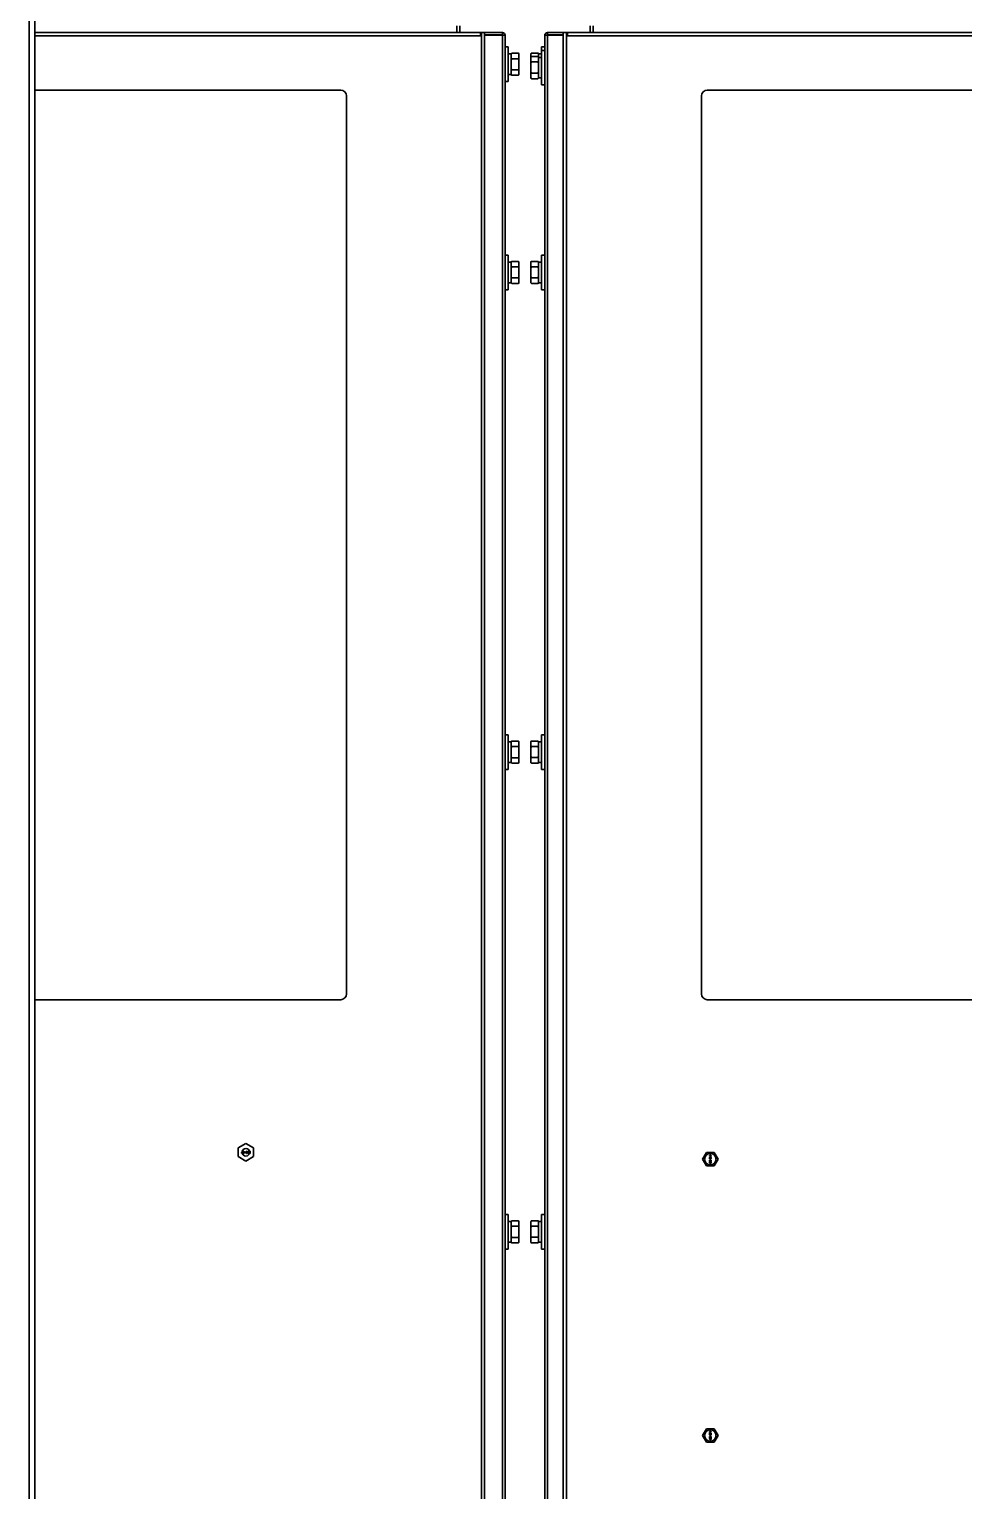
# Model space of a CAD drawing. Header units: millimetres. Extents: x 32496 to 166256, y 3504 to 23939.
# Drawn here: x 42099 to 42586, y 16561 to 17323 of the extents above; entities that cross this region are included whole.
import ezdxf

# ---------------------------------------------------------------- set-up
doc = ezdxf.new("R2010")
doc.units = ezdxf.units.MM
doc.layers.get('0').update_dxf_attribs({"lineweight": 35})

msp = doc.modelspace()

# ---------------------------------------------------------------- linework, layer by layer
at = {"linetype": 'Continuous'}
for p, q in [((42098.64, 17717.349), (42098.64, 15208.349)), ((42101.64, 17717.349), (42101.64, 15208.349)), ((42101.64, 17321.349), (42335.94, 17321.349)), ((42321.44, 17321.349), (42321.44, 17324.849)), ((42322.94, 17324.849), (42322.94, 17321.349)), ((42333.74, 17321.349), (42333.74, 17319.649)), ((42334.24, 15308.349), (42334.24, 17321.349)), ((42335.94, 17321.349), (42335.94, 15308.349)), ((42345.24, 17321.349), (42335.94, 17321.349)), ((42345.24, 17320.149), (42345.24, 17321.349)), ((42368.64, 17320.149), (42368.64, 17321.349)), ((42376.94, 17321.349), (42368.64, 17321.349)), ((42376.94, 15308.349), (42376.94, 17321.349)), ((42376.94, 17321.349), (42825.27, 17321.349)), ((42378.64, 17321.349), (42378.64, 15308.349)), ((42379.14, 17321.349), (42379.14, 17319.649)), ((42390.94, 17321.349), (42390.94, 17324.849)), ((42392.44, 17324.849), (42392.44, 17321.349)), ((42333.74, 17319.649), (42101.64, 17319.649)), ((42345.24, 17320.149), (42335.94, 17320.149)), ((42335.94, 17319.949), (42346.64, 17319.949)), ((42345.24, 16307.849), (42345.24, 17319.949)), ((42346.64, 17319.949), (42346.64, 17198.981)), ((42346.64, 17313.849), (42348.24, 17313.849)), ((42348.24, 17295.849), (42348.24, 17313.849)), ((42365.64, 17313.849), (42365.64, 17312.099)), ((42367.24, 17313.849), (42365.64, 17313.849)), ((42367.24, 17198.994), (42367.24, 17319.949)), ((42367.24, 17319.949), (42376.94, 17319.949)), ((42376.94, 17320.149), (42368.64, 17320.149)), ((42368.64, 17319.949), (42368.64, 16307.849)), ((42826.252, 17319.649), (42379.14, 17319.649)), ((42348.24, 17310.199), (42349.84, 17310.199)), ((42349.84, 17310.322), (42350.14, 17310.622)), ((42349.84, 17299.375), (42349.84, 17310.322)), ((42350.14, 17310.622), (42353.54, 17310.622)), ((42350.14, 17307.735), (42353.54, 17307.735)), ((42353.84, 17310.322), (42353.54, 17310.622)), ((42353.84, 17299.375), (42353.84, 17310.322)), ((42360.04, 17310.322), (42360.311, 17310.593)), ((42360.04, 17310.322), (42360.04, 17308.572)), ((42360.04, 17308.572), (42360.311, 17308.843)), ((42360.04, 17297.625), (42360.04, 17308.572)), ((42360.34, 17310.622), (42360.311, 17310.593)), ((42360.34, 17308.872), (42360.311, 17308.843)), ((42363.74, 17310.622), (42360.34, 17310.622)), ((42363.74, 17308.872), (42360.34, 17308.872)), ((42363.74, 17306.03), (42360.34, 17306.03)), ((42363.74, 17310.622), (42363.769, 17310.593)), ((42363.74, 17308.872), (42363.769, 17308.843)), ((42364.04, 17310.322), (42363.769, 17310.593)), ((42364.04, 17308.572), (42363.769, 17308.843)), ((42364.04, 17308.547), (42364.04, 17310.322)), ((42365.64, 17310.199), (42364.04, 17310.199)), ((42364.04, 17297.625), (42364.04, 17308.572)), ((42365.64, 17308.449), (42364.04, 17308.449)), ((42365.64, 17312.099), (42365.64, 17294.099)), ((42367.24, 17312.099), (42365.64, 17312.099)), ((42348.24, 17299.499), (42349.84, 17299.499)), ((42349.84, 17299.375), (42350.14, 17299.075)), ((42350.14, 17301.962), (42353.54, 17301.962)), ((42350.14, 17299.075), (42353.54, 17299.075)), ((42353.84, 17299.375), (42353.54, 17299.075)), ((42363.74, 17300.256), (42360.34, 17300.256)), ((42101.64, 17291.349), (42260.94, 17291.349)), ((42346.64, 17295.849), (42348.24, 17295.849)), ((42360.04, 17297.625), (42360.311, 17297.354)), ((42363.74, 17297.325), (42360.34, 17297.325)), ((42364.04, 17297.625), (42363.769, 17297.354)), ((42365.64, 17297.749), (42364.04, 17297.749)), ((42367.24, 17294.099), (42365.64, 17294.099)), ((42451.94, 17291.349), (42842.591, 17291.349)), ((42263.94, 17288.349), (42263.94, 16820.349)), ((42448.94, 16820.349), (42448.94, 17288.349)), ((42346.64, 17205.349), (42348.24, 17205.349)), ((42346.64, 17198.981), (42346.64, 17193.718)), ((42348.24, 17187.349), (42348.24, 17205.349)), ((42348.24, 17201.699), (42349.84, 17201.699)), ((42349.84, 17201.822), (42350.14, 17202.122)), ((42349.84, 17190.875), (42349.84, 17201.822)), ((42350.14, 17202.122), (42353.54, 17202.122)), ((42350.14, 17199.235), (42353.54, 17199.235)), ((42353.84, 17201.822), (42353.54, 17202.122)), ((42353.84, 17190.875), (42353.84, 17201.822)), ((42360.04, 17201.822), (42360.311, 17202.093)), ((42360.04, 17190.875), (42360.04, 17201.822)), ((42360.34, 17202.122), (42360.311, 17202.093)), ((42363.74, 17202.122), (42360.34, 17202.122)), ((42363.74, 17199.28), (42360.34, 17199.28)), ((42363.74, 17202.122), (42363.769, 17202.093)), ((42364.04, 17201.822), (42363.769, 17202.093)), ((42364.04, 17190.875), (42364.04, 17201.822)), ((42365.64, 17201.699), (42364.04, 17201.699)), ((42365.64, 17205.349), (42365.64, 17187.349)), ((42367.24, 17205.349), (42365.64, 17205.349)), ((42367.24, 17193.73), (42367.24, 17198.994)), ((42346.64, 17193.718), (42346.64, 16948.981)), ((42350.14, 17193.462), (42353.54, 17193.462)), ((42363.74, 17193.506), (42360.34, 17193.506)), ((42367.24, 16948.994), (42367.24, 17193.73)), ((42346.64, 17187.349), (42348.24, 17187.349)), ((42348.24, 17190.999), (42349.84, 17190.999)), ((42349.84, 17190.875), (42350.14, 17190.575)), ((42350.14, 17190.575), (42353.54, 17190.575)), ((42353.84, 17190.875), (42353.54, 17190.575)), ((42360.04, 17190.875), (42360.311, 17190.604)), ((42363.74, 17190.575), (42360.34, 17190.575)), ((42364.04, 17190.875), (42363.769, 17190.604)), ((42365.64, 17190.999), (42364.04, 17190.999)), ((42367.24, 17187.349), (42365.64, 17187.349)), ((42346.64, 16955.349), (42348.24, 16955.349)), ((42348.24, 16937.349), (42348.24, 16955.349)), ((42365.64, 16955.349), (42365.64, 16937.349)), ((42367.24, 16955.349), (42365.64, 16955.349)), ((42346.64, 16948.981), (42346.64, 16943.718)), ((42348.24, 16951.699), (42349.84, 16951.699)), ((42349.84, 16951.822), (42350.14, 16952.122)), ((42349.84, 16940.875), (42349.84, 16951.822)), ((42350.14, 16952.122), (42353.54, 16952.122)), ((42350.14, 16949.235), (42353.54, 16949.235)), ((42353.84, 16951.822), (42353.54, 16952.122)), ((42353.84, 16940.875), (42353.84, 16951.822)), ((42360.04, 16951.822), (42360.311, 16952.093)), ((42360.04, 16940.875), (42360.04, 16951.822)), ((42360.34, 16952.122), (42360.311, 16952.093)), ((42363.74, 16952.122), (42360.34, 16952.122)), ((42363.74, 16949.28), (42360.34, 16949.28)), ((42363.74, 16952.122), (42363.769, 16952.093)), ((42364.04, 16951.822), (42363.769, 16952.093)), ((42364.04, 16940.875), (42364.04, 16951.822)), ((42365.64, 16951.699), (42364.04, 16951.699)), ((42367.24, 16943.73), (42367.24, 16948.994)), ((42346.64, 16943.718), (42346.64, 16698.981)), ((42348.24, 16940.999), (42349.84, 16940.999)), ((42349.84, 16940.875), (42350.14, 16940.575)), ((42350.14, 16943.462), (42353.54, 16943.462)), ((42350.14, 16940.575), (42353.54, 16940.575)), ((42353.84, 16940.875), (42353.54, 16940.575)), ((42360.04, 16940.875), (42360.311, 16940.604)), ((42363.74, 16943.506), (42360.34, 16943.506)), ((42363.74, 16940.575), (42360.34, 16940.575)), ((42364.04, 16940.875), (42363.769, 16940.604)), ((42365.64, 16940.999), (42364.04, 16940.999)), ((42367.24, 16698.994), (42367.24, 16943.73)), ((42346.64, 16937.349), (42348.24, 16937.349)), ((42367.24, 16937.349), (42365.64, 16937.349)), ((42260.94, 16817.349), (42101.64, 16817.349)), ((43015.94, 16817.349), (42451.94, 16817.349)), ((42207.54, 16740.158), (42211.54, 16742.467)), ((42211.54, 16742.467), (42215.54, 16740.158)), ((42207.54, 16740.158), (42207.54, 16735.539)), ((42211.54, 16733.23), (42207.54, 16735.539)), ((42209.265, 16738.321), (42209.265, 16738.449)), ((42209.265, 16738.449), (42210.165, 16738.449)), ((42209.965, 16738.321), (42209.265, 16738.321)), ((42209.29, 16737.683), (42209.265, 16737.581)), ((42209.265, 16737.529), (42209.265, 16737.581)), ((42209.265, 16737.529), (42209.29, 16737.427)), ((42209.34, 16737.759), (42209.29, 16737.683)), ((42209.29, 16737.427), (42209.39, 16737.325)), ((42209.965, 16738.321), (42209.34, 16737.759)), ((42209.39, 16737.325), (42209.49, 16737.274)), ((42209.415, 16737.581), (42209.465, 16737.683)), ((42209.415, 16737.581), (42209.415, 16737.529)), ((42209.465, 16737.453), (42209.415, 16737.529)), ((42209.465, 16737.683), (42210.165, 16738.321)), ((42209.54, 16737.402), (42209.465, 16737.453)), ((42209.49, 16737.274), (42209.64, 16737.249)), ((42209.665, 16737.376), (42209.54, 16737.402)), ((42209.74, 16737.249), (42209.64, 16737.249)), ((42209.665, 16737.376), (42209.765, 16737.376)), ((42209.74, 16737.249), (42209.915, 16737.274)), ((42209.89, 16737.402), (42209.765, 16737.376)), ((42209.965, 16737.453), (42209.89, 16737.402)), ((42209.915, 16737.274), (42210.015, 16737.325)), ((42210.015, 16737.529), (42209.965, 16737.453)), ((42210.015, 16737.529), (42210.14, 16737.529)), ((42210.015, 16737.325), (42210.115, 16737.427)), ((42210.115, 16737.427), (42210.14, 16737.529)), ((42210.165, 16738.449), (42210.165, 16738.321)), ((42210.365, 16737.249), (42210.365, 16738.449)), ((42210.365, 16738.449), (42210.515, 16738.449)), ((42210.515, 16737.249), (42210.365, 16737.249)), ((42210.515, 16738.449), (42210.515, 16737.453)), ((42210.665, 16737.632), (42210.515, 16737.453)), ((42210.515, 16737.249), (42210.665, 16737.427)), ((42210.665, 16737.632), (42210.665, 16737.427)), ((42210.89, 16738.015), (42210.865, 16737.989)), ((42210.865, 16737.989), (42211.015, 16737.836)), ((42211.015, 16737.836), (42210.865, 16737.683)), ((42210.865, 16737.683), (42210.89, 16737.657)), ((42211.015, 16737.887), (42210.89, 16738.015)), ((42210.89, 16737.657), (42211.015, 16737.785)), ((42211.015, 16737.887), (42211.015, 16738.066)), ((42211.015, 16738.066), (42211.065, 16738.066)), ((42211.015, 16737.606), (42211.015, 16737.785)), ((42211.065, 16737.606), (42211.015, 16737.606)), ((42211.065, 16738.066), (42211.065, 16737.887)), ((42211.19, 16738.015), (42211.065, 16737.887)), ((42211.065, 16737.836), (42211.215, 16737.989)), ((42211.215, 16737.683), (42211.065, 16737.836)), ((42211.065, 16737.785), (42211.065, 16737.606)), ((42211.065, 16737.785), (42211.19, 16737.657)), ((42211.215, 16737.989), (42211.19, 16738.015)), ((42211.19, 16737.657), (42211.215, 16737.683)), ((42211.415, 16737.938), (42211.415, 16738.091)), ((42211.415, 16738.091), (42211.665, 16738.091)), ((42211.665, 16737.938), (42211.415, 16737.938)), ((42215.54, 16735.539), (42211.54, 16733.23)), ((42211.665, 16738.091), (42211.665, 16738.449)), ((42211.665, 16738.449), (42211.815, 16738.449)), ((42211.665, 16737.249), (42211.665, 16737.938)), ((42211.815, 16737.249), (42211.665, 16737.249)), ((42211.815, 16738.449), (42211.815, 16738.091)), ((42211.815, 16738.091), (42212.415, 16738.091)), ((42211.815, 16737.938), (42211.815, 16737.453)), ((42211.815, 16737.249), (42212.415, 16737.938)), ((42212.24, 16737.938), (42211.815, 16737.453)), ((42212.24, 16737.938), (42211.815, 16737.938)), ((42212.415, 16738.091), (42212.415, 16737.938)), ((42212.615, 16737.249), (42212.615, 16738.449)), ((42212.615, 16738.449), (42212.765, 16738.449)), ((42212.84, 16737.249), (42212.615, 16737.249)), ((42212.765, 16738.449), (42212.765, 16737.504)), ((42213.115, 16738.449), (42212.765, 16737.504)), ((42212.84, 16737.249), (42213.215, 16738.321)), ((42213.115, 16738.449), (42213.315, 16738.449)), ((42213.215, 16738.321), (42213.59, 16737.249)), ((42213.665, 16737.504), (42213.315, 16738.449)), ((42213.815, 16737.249), (42213.59, 16737.249)), ((42213.665, 16737.504), (42213.665, 16738.449)), ((42213.665, 16738.449), (42213.815, 16738.449)), ((42213.815, 16738.449), (42213.815, 16737.249)), ((42215.54, 16735.539), (42215.54, 16740.158)), ((42449.514, 16734.189), (42451.535, 16737.689)), ((42455.577, 16737.689), (42451.535, 16737.689)), ((42453.056, 16736.164), (42453.056, 16736.289)), ((42453.056, 16736.289), (42454.056, 16736.289)), ((42453.843, 16736.164), (42453.056, 16735.872)), ((42453.843, 16736.164), (42453.056, 16736.164)), ((42453.056, 16735.705), (42453.056, 16735.872)), ((42453.056, 16735.705), (42453.843, 16735.414)), ((42453.056, 16735.289), (42453.056, 16735.414)), ((42453.056, 16735.414), (42453.843, 16735.414)), ((42454.056, 16735.289), (42453.056, 16735.289)), ((42453.077, 16734.893), (42453.056, 16734.789)), ((42453.056, 16734.684), (42453.056, 16734.789)), ((42453.056, 16734.684), (42453.077, 16734.58)), ((42453.141, 16734.997), (42453.077, 16734.893)), ((42453.077, 16734.58), (42453.141, 16734.476)), ((42453.226, 16735.059), (42453.141, 16734.997)), ((42453.141, 16734.476), (42453.226, 16734.414)), ((42453.162, 16735.789), (42454.056, 16736.101)), ((42454.056, 16735.476), (42453.162, 16735.789)), ((42453.162, 16734.809), (42453.184, 16734.872)), ((42453.162, 16734.809), (42453.162, 16734.664)), ((42453.184, 16734.601), (42453.162, 16734.664)), ((42453.184, 16734.872), (42453.226, 16734.934)), ((42453.226, 16734.539), (42453.184, 16734.601)), ((42453.332, 16735.101), (42453.226, 16735.059)), ((42453.226, 16734.934), (42453.29, 16734.976)), ((42453.29, 16734.497), (42453.226, 16734.539)), ((42453.226, 16734.414), (42453.332, 16734.372)), ((42453.29, 16734.976), (42453.354, 16734.997)), ((42453.354, 16734.476), (42453.29, 16734.497)), ((42453.481, 16735.122), (42453.332, 16735.101)), ((42453.439, 16734.372), (42453.332, 16734.372)), ((42453.418, 16734.997), (42453.354, 16734.997)), ((42453.354, 16734.476), (42453.418, 16734.476)), ((42453.418, 16734.997), (42453.481, 16734.976)), ((42453.481, 16734.497), (42453.418, 16734.476)), ((42453.439, 16734.372), (42453.545, 16734.414)), ((42453.481, 16735.122), (42453.63, 16735.122)), ((42453.481, 16734.976), (42453.524, 16734.934)), ((42453.524, 16734.539), (42453.481, 16734.497)), ((42453.524, 16734.934), (42453.566, 16734.872)), ((42453.566, 16734.601), (42453.524, 16734.539)), ((42453.545, 16734.414), (42453.609, 16734.476)), ((42453.566, 16734.872), (42453.588, 16734.809)), ((42453.588, 16734.664), (42453.566, 16734.601)), ((42453.673, 16734.893), (42453.588, 16735.018)), ((42453.63, 16735.018), (42453.588, 16735.018)), ((42453.588, 16734.664), (42453.588, 16734.809)), ((42453.609, 16734.476), (42453.673, 16734.58)), ((42453.779, 16735.101), (42453.63, 16735.122)), ((42453.63, 16735.018), (42453.758, 16734.997)), ((42453.694, 16734.789), (42453.673, 16734.893)), ((42453.673, 16734.58), (42453.694, 16734.684)), ((42453.694, 16734.789), (42453.694, 16734.684)), ((42453.758, 16734.997), (42453.822, 16734.976)), ((42453.886, 16735.059), (42453.779, 16735.101)), ((42453.822, 16734.976), (42453.886, 16734.934)), ((42453.886, 16734.559), (42453.822, 16734.518)), ((42453.822, 16734.414), (42453.822, 16734.518)), ((42453.822, 16734.414), (42453.886, 16734.434)), ((42453.971, 16734.997), (42453.886, 16735.059)), ((42453.886, 16734.934), (42453.928, 16734.872)), ((42453.928, 16734.622), (42453.886, 16734.559)), ((42453.886, 16734.434), (42453.971, 16734.497)), ((42453.928, 16734.872), (42453.949, 16734.809)), ((42453.949, 16734.684), (42453.928, 16734.622)), ((42453.949, 16734.684), (42453.949, 16734.809)), ((42454.035, 16734.893), (42453.971, 16734.997)), ((42453.971, 16734.497), (42454.035, 16734.601)), ((42454.056, 16734.789), (42454.035, 16734.893)), ((42454.035, 16734.601), (42454.056, 16734.705)), ((42454.056, 16736.289), (42454.056, 16736.101)), ((42454.056, 16735.476), (42454.056, 16735.289)), ((42454.056, 16734.789), (42454.056, 16734.705)), ((42455.577, 16737.689), (42457.597, 16734.189)), ((42451.535, 16730.689), (42449.514, 16734.189)), ((42451.535, 16730.689), (42455.577, 16730.689)), ((42453.056, 16732.997), (42453.056, 16733.747)), ((42453.056, 16733.747), (42453.162, 16733.747)), ((42453.162, 16732.997), (42453.056, 16732.997)), ((42453.077, 16732.58), (42453.056, 16732.455)), ((42453.056, 16732.455), (42453.077, 16732.33)), ((42453.141, 16732.684), (42453.077, 16732.58)), ((42453.077, 16732.33), (42453.141, 16732.226)), ((42453.205, 16732.747), (42453.141, 16732.684)), ((42453.141, 16732.226), (42453.205, 16732.164)), ((42453.694, 16733.164), (42453.162, 16733.747)), ((42453.162, 16733.58), (42453.162, 16732.997)), ((42453.162, 16733.58), (42453.63, 16733.059)), ((42453.162, 16732.455), (42453.184, 16732.559)), ((42453.184, 16732.351), (42453.162, 16732.455)), ((42453.184, 16732.559), (42453.226, 16732.622)), ((42453.226, 16732.289), (42453.184, 16732.351)), ((42453.29, 16732.789), (42453.205, 16732.747)), ((42453.205, 16732.164), (42453.29, 16732.122)), ((42453.226, 16732.622), (42453.354, 16732.705)), ((42453.354, 16732.205), (42453.226, 16732.289)), ((42453.354, 16732.809), (42453.29, 16732.789)), ((42453.29, 16732.122), (42453.354, 16732.101)), ((42453.46, 16732.83), (42453.354, 16732.809)), ((42453.354, 16732.705), (42453.481, 16732.726)), ((42453.481, 16732.184), (42453.354, 16732.205)), ((42453.354, 16732.101), (42453.46, 16732.08)), ((42453.375, 16734.039), (42453.375, 16734.08)), ((42453.375, 16734.08), (42453.524, 16734.08)), ((42453.524, 16734.039), (42453.375, 16734.039)), ((42453.439, 16734.205), (42453.418, 16734.184)), ((42453.418, 16734.184), (42453.524, 16734.08)), ((42453.524, 16734.039), (42453.418, 16733.934)), ((42453.418, 16733.934), (42453.439, 16733.914)), ((42453.566, 16734.08), (42453.439, 16734.205)), ((42453.439, 16733.914), (42453.566, 16734.039)), ((42453.46, 16732.83), (42453.652, 16732.83)), ((42453.652, 16732.08), (42453.46, 16732.08)), ((42453.63, 16732.726), (42453.481, 16732.726)), ((42453.481, 16732.184), (42453.63, 16732.184)), ((42453.694, 16734.205), (42453.566, 16734.08)), ((42453.566, 16734.039), (42453.694, 16733.914)), ((42453.609, 16734.08), (42453.715, 16734.184)), ((42453.609, 16734.08), (42453.758, 16734.08)), ((42453.715, 16733.934), (42453.609, 16734.039)), ((42453.758, 16734.039), (42453.609, 16734.039)), ((42453.63, 16733.059), (42453.694, 16733.018)), ((42453.63, 16732.726), (42453.758, 16732.705)), ((42453.758, 16732.205), (42453.63, 16732.184)), ((42453.758, 16732.809), (42453.652, 16732.83)), ((42453.652, 16732.08), (42453.758, 16732.101)), ((42453.715, 16734.184), (42453.694, 16734.205)), ((42453.694, 16733.914), (42453.715, 16733.934)), ((42453.779, 16733.122), (42453.694, 16733.164)), ((42453.694, 16733.018), (42453.779, 16732.997)), ((42453.758, 16734.08), (42453.758, 16734.039)), ((42453.822, 16732.789), (42453.758, 16732.809)), ((42453.758, 16732.705), (42453.886, 16732.622)), ((42453.886, 16732.289), (42453.758, 16732.205)), ((42453.758, 16732.101), (42453.822, 16732.122)), ((42453.779, 16733.122), (42453.822, 16733.122)), ((42453.822, 16732.997), (42453.779, 16732.997)), ((42453.822, 16733.622), (42453.822, 16733.726)), ((42453.907, 16733.705), (42453.822, 16733.726)), ((42453.822, 16733.622), (42453.886, 16733.58)), ((42453.886, 16733.164), (42453.822, 16733.122)), ((42453.822, 16732.997), (42453.907, 16733.018)), ((42453.907, 16732.747), (42453.822, 16732.789)), ((42453.822, 16732.122), (42453.907, 16732.164)), ((42453.886, 16733.58), (42453.928, 16733.518)), ((42453.928, 16733.226), (42453.886, 16733.164)), ((42453.886, 16732.622), (42453.928, 16732.559)), ((42453.928, 16732.351), (42453.886, 16732.289)), ((42453.992, 16733.622), (42453.907, 16733.705)), ((42453.907, 16733.018), (42453.992, 16733.101)), ((42453.971, 16732.684), (42453.907, 16732.747)), ((42453.907, 16732.164), (42453.971, 16732.226)), ((42453.928, 16733.518), (42453.949, 16733.414)), ((42453.949, 16733.33), (42453.928, 16733.226)), ((42453.928, 16732.559), (42453.949, 16732.455)), ((42453.949, 16732.455), (42453.928, 16732.351)), ((42453.949, 16733.33), (42453.949, 16733.414)), ((42454.035, 16732.58), (42453.971, 16732.684)), ((42453.971, 16732.226), (42454.035, 16732.33)), ((42454.035, 16733.539), (42453.992, 16733.622)), ((42453.992, 16733.101), (42454.035, 16733.184)), ((42454.056, 16733.393), (42454.035, 16733.539)), ((42454.035, 16733.184), (42454.056, 16733.309)), ((42454.056, 16732.455), (42454.035, 16732.58)), ((42454.035, 16732.33), (42454.056, 16732.455)), ((42454.056, 16733.393), (42454.056, 16733.309)), ((42457.597, 16734.189), (42455.577, 16730.689)), ((42346.64, 16705.349), (42348.24, 16705.349)), ((42348.24, 16687.349), (42348.24, 16705.349)), ((42365.64, 16705.349), (42365.64, 16687.349)), ((42367.24, 16705.349), (42365.64, 16705.349)), ((42346.64, 16698.981), (42346.64, 16693.718)), ((42348.24, 16701.699), (42349.84, 16701.699)), ((42349.84, 16701.822), (42350.14, 16702.122)), ((42349.84, 16690.875), (42349.84, 16701.822)), ((42350.14, 16702.122), (42353.54, 16702.122)), ((42350.14, 16699.235), (42353.54, 16699.235)), ((42353.84, 16701.822), (42353.54, 16702.122)), ((42353.84, 16690.875), (42353.84, 16701.822)), ((42360.04, 16701.822), (42360.311, 16702.093)), ((42360.04, 16690.875), (42360.04, 16701.822)), ((42360.34, 16702.122), (42360.311, 16702.093)), ((42363.74, 16702.122), (42360.34, 16702.122)), ((42363.74, 16699.28), (42360.34, 16699.28)), ((42363.74, 16702.122), (42363.769, 16702.093)), ((42364.04, 16701.822), (42363.769, 16702.093)), ((42364.04, 16690.875), (42364.04, 16701.822)), ((42365.64, 16701.699), (42364.04, 16701.699)), ((42367.24, 16693.73), (42367.24, 16698.994)), ((42346.64, 16693.718), (42346.64, 16448.981)), ((42348.24, 16690.999), (42349.84, 16690.999)), ((42349.84, 16690.875), (42350.14, 16690.575)), ((42350.14, 16693.462), (42353.54, 16693.462)), ((42350.14, 16690.575), (42353.54, 16690.575)), ((42353.84, 16690.875), (42353.54, 16690.575)), ((42360.04, 16690.875), (42360.311, 16690.604)), ((42363.74, 16693.506), (42360.34, 16693.506)), ((42363.74, 16690.575), (42360.34, 16690.575)), ((42364.04, 16690.875), (42363.769, 16690.604)), ((42365.64, 16690.999), (42364.04, 16690.999)), ((42367.24, 16448.994), (42367.24, 16693.73)), ((42346.64, 16687.349), (42348.24, 16687.349)), ((42367.24, 16687.349), (42365.64, 16687.349)), ((42449.514, 16590.189), (42451.535, 16593.689)), ((42451.535, 16586.689), (42449.514, 16590.189)), ((42455.577, 16593.689), (42451.535, 16593.689)), ((42453.056, 16592.164), (42453.056, 16592.289)), ((42453.056, 16592.289), (42454.056, 16592.289)), ((42453.843, 16592.164), (42453.056, 16591.872)), ((42453.843, 16592.164), (42453.056, 16592.164)), ((42453.056, 16591.705), (42453.056, 16591.872)), ((42453.056, 16591.705), (42453.843, 16591.414)), ((42453.056, 16591.289), (42453.056, 16591.414)), ((42453.056, 16591.414), (42453.843, 16591.414)), ((42454.056, 16591.289), (42453.056, 16591.289)), ((42453.077, 16590.893), (42453.056, 16590.789)), ((42453.056, 16590.684), (42453.056, 16590.789)), ((42453.056, 16590.684), (42453.077, 16590.58)), ((42453.056, 16588.997), (42453.056, 16589.747)), ((42453.056, 16589.747), (42453.162, 16589.747)), ((42453.141, 16590.997), (42453.077, 16590.893)), ((42453.077, 16590.58), (42453.141, 16590.476)), ((42453.226, 16591.059), (42453.141, 16590.997)), ((42453.141, 16590.476), (42453.226, 16590.414)), ((42453.162, 16591.789), (42454.056, 16592.101)), ((42454.056, 16591.476), (42453.162, 16591.789)), ((42453.162, 16590.809), (42453.184, 16590.872)), ((42453.162, 16590.809), (42453.162, 16590.664)), ((42453.184, 16590.601), (42453.162, 16590.664)), ((42453.694, 16589.164), (42453.162, 16589.747)), ((42453.184, 16590.872), (42453.226, 16590.934)), ((42453.226, 16590.539), (42453.184, 16590.601)), ((42453.332, 16591.101), (42453.226, 16591.059)), ((42453.226, 16590.934), (42453.29, 16590.976)), ((42453.29, 16590.497), (42453.226, 16590.539)), ((42453.226, 16590.414), (42453.332, 16590.372)), ((42453.29, 16590.976), (42453.354, 16590.997)), ((42453.354, 16590.476), (42453.29, 16590.497)), ((42453.481, 16591.122), (42453.332, 16591.101)), ((42453.439, 16590.372), (42453.332, 16590.372)), ((42453.418, 16590.997), (42453.354, 16590.997)), ((42453.354, 16590.476), (42453.418, 16590.476)), ((42453.375, 16590.039), (42453.375, 16590.08)), ((42453.375, 16590.08), (42453.524, 16590.08)), ((42453.524, 16590.039), (42453.375, 16590.039)), ((42453.418, 16590.997), (42453.481, 16590.976)), ((42453.481, 16590.497), (42453.418, 16590.476)), ((42453.439, 16590.205), (42453.418, 16590.184)), ((42453.418, 16590.184), (42453.524, 16590.08)), ((42453.524, 16590.039), (42453.418, 16589.934)), ((42453.418, 16589.934), (42453.439, 16589.914)), ((42453.439, 16590.372), (42453.545, 16590.414)), ((42453.566, 16590.08), (42453.439, 16590.205)), ((42453.439, 16589.914), (42453.566, 16590.039)), ((42453.481, 16591.122), (42453.63, 16591.122)), ((42453.481, 16590.976), (42453.524, 16590.934)), ((42453.524, 16590.539), (42453.481, 16590.497)), ((42453.524, 16590.934), (42453.566, 16590.872)), ((42453.566, 16590.601), (42453.524, 16590.539)), ((42453.545, 16590.414), (42453.609, 16590.476)), ((42453.566, 16590.872), (42453.588, 16590.809)), ((42453.588, 16590.664), (42453.566, 16590.601)), ((42453.694, 16590.205), (42453.566, 16590.08)), ((42453.566, 16590.039), (42453.694, 16589.914)), ((42453.673, 16590.893), (42453.588, 16591.018)), ((42453.63, 16591.018), (42453.588, 16591.018)), ((42453.588, 16590.664), (42453.588, 16590.809)), ((42453.609, 16590.476), (42453.673, 16590.58)), ((42453.609, 16590.08), (42453.715, 16590.184)), ((42453.609, 16590.08), (42453.758, 16590.08)), ((42453.715, 16589.934), (42453.609, 16590.039)), ((42453.758, 16590.039), (42453.609, 16590.039)), ((42453.779, 16591.101), (42453.63, 16591.122)), ((42453.63, 16591.018), (42453.758, 16590.997)), ((42453.694, 16590.789), (42453.673, 16590.893)), ((42453.673, 16590.58), (42453.694, 16590.684)), ((42453.694, 16590.789), (42453.694, 16590.684)), ((42453.715, 16590.184), (42453.694, 16590.205)), ((42453.694, 16589.914), (42453.715, 16589.934)), ((42453.758, 16590.997), (42453.822, 16590.976)), ((42453.758, 16590.08), (42453.758, 16590.039)), ((42453.886, 16591.059), (42453.779, 16591.101)), ((42453.822, 16590.976), (42453.886, 16590.934)), ((42453.886, 16590.559), (42453.822, 16590.518)), ((42453.822, 16590.414), (42453.822, 16590.518)), ((42453.822, 16590.414), (42453.886, 16590.434)), ((42453.822, 16589.622), (42453.822, 16589.726)), ((42453.907, 16589.705), (42453.822, 16589.726)), ((42453.822, 16589.622), (42453.886, 16589.58)), ((42453.971, 16590.997), (42453.886, 16591.059)), ((42453.886, 16590.934), (42453.928, 16590.872)), ((42453.928, 16590.622), (42453.886, 16590.559)), ((42453.886, 16590.434), (42453.971, 16590.497)), ((42453.992, 16589.622), (42453.907, 16589.705)), ((42453.928, 16590.872), (42453.949, 16590.809)), ((42453.949, 16590.684), (42453.928, 16590.622)), ((42453.949, 16590.684), (42453.949, 16590.809)), ((42454.035, 16590.893), (42453.971, 16590.997)), ((42453.971, 16590.497), (42454.035, 16590.601)), ((42454.035, 16589.539), (42453.992, 16589.622)), ((42454.056, 16590.789), (42454.035, 16590.893)), ((42454.035, 16590.601), (42454.056, 16590.705)), ((42454.056, 16592.289), (42454.056, 16592.101)), ((42454.056, 16591.476), (42454.056, 16591.289)), ((42454.056, 16590.789), (42454.056, 16590.705)), ((42455.577, 16593.689), (42457.597, 16590.189)), ((42457.597, 16590.189), (42455.577, 16586.689)), ((42451.535, 16586.689), (42455.577, 16586.689)), ((42453.162, 16588.997), (42453.056, 16588.997)), ((42453.077, 16588.58), (42453.056, 16588.455)), ((42453.056, 16588.455), (42453.077, 16588.33)), ((42453.141, 16588.684), (42453.077, 16588.58)), ((42453.077, 16588.33), (42453.141, 16588.226)), ((42453.205, 16588.747), (42453.141, 16588.684)), ((42453.141, 16588.226), (42453.205, 16588.164)), ((42453.162, 16589.58), (42453.162, 16588.997)), ((42453.162, 16589.58), (42453.63, 16589.059)), ((42453.162, 16588.455), (42453.184, 16588.559)), ((42453.184, 16588.351), (42453.162, 16588.455)), ((42453.184, 16588.559), (42453.226, 16588.622)), ((42453.226, 16588.289), (42453.184, 16588.351)), ((42453.29, 16588.789), (42453.205, 16588.747)), ((42453.205, 16588.164), (42453.29, 16588.122)), ((42453.226, 16588.622), (42453.354, 16588.705)), ((42453.354, 16588.205), (42453.226, 16588.289)), ((42453.354, 16588.809), (42453.29, 16588.789)), ((42453.29, 16588.122), (42453.354, 16588.101)), ((42453.46, 16588.83), (42453.354, 16588.809)), ((42453.354, 16588.705), (42453.481, 16588.726)), ((42453.481, 16588.184), (42453.354, 16588.205)), ((42453.354, 16588.101), (42453.46, 16588.08)), ((42453.46, 16588.83), (42453.652, 16588.83)), ((42453.652, 16588.08), (42453.46, 16588.08)), ((42453.63, 16588.726), (42453.481, 16588.726)), ((42453.481, 16588.184), (42453.63, 16588.184)), ((42453.63, 16589.059), (42453.694, 16589.018)), ((42453.63, 16588.726), (42453.758, 16588.705)), ((42453.758, 16588.205), (42453.63, 16588.184)), ((42453.758, 16588.809), (42453.652, 16588.83)), ((42453.652, 16588.08), (42453.758, 16588.101)), ((42453.779, 16589.122), (42453.694, 16589.164)), ((42453.694, 16589.018), (42453.779, 16588.997)), ((42453.822, 16588.789), (42453.758, 16588.809)), ((42453.758, 16588.705), (42453.886, 16588.622)), ((42453.886, 16588.289), (42453.758, 16588.205)), ((42453.758, 16588.101), (42453.822, 16588.122)), ((42453.779, 16589.122), (42453.822, 16589.122)), ((42453.822, 16588.997), (42453.779, 16588.997)), ((42453.886, 16589.164), (42453.822, 16589.122)), ((42453.822, 16588.997), (42453.907, 16589.018)), ((42453.907, 16588.747), (42453.822, 16588.789)), ((42453.822, 16588.122), (42453.907, 16588.164)), ((42453.886, 16589.58), (42453.928, 16589.518)), ((42453.928, 16589.226), (42453.886, 16589.164)), ((42453.886, 16588.622), (42453.928, 16588.559)), ((42453.928, 16588.351), (42453.886, 16588.289)), ((42453.907, 16589.018), (42453.992, 16589.101)), ((42453.971, 16588.684), (42453.907, 16588.747)), ((42453.907, 16588.164), (42453.971, 16588.226)), ((42453.928, 16589.518), (42453.949, 16589.414)), ((42453.949, 16589.33), (42453.928, 16589.226)), ((42453.928, 16588.559), (42453.949, 16588.455)), ((42453.949, 16588.455), (42453.928, 16588.351)), ((42453.949, 16589.33), (42453.949, 16589.414)), ((42454.035, 16588.58), (42453.971, 16588.684)), ((42453.971, 16588.226), (42454.035, 16588.33)), ((42453.992, 16589.101), (42454.035, 16589.184)), ((42454.056, 16589.393), (42454.035, 16589.539)), ((42454.035, 16589.184), (42454.056, 16589.309)), ((42454.056, 16588.455), (42454.035, 16588.58)), ((42454.035, 16588.33), (42454.056, 16588.455)), ((42454.056, 16589.393), (42454.056, 16589.309))]:
    msp.add_line(p, q, dxfattribs=at)
for centre, radius in [((42211.54, 16737.849), 2), ((42453.556, 16734.189), 3), ((42453.556, 16590.189), 3)]:
    msp.add_circle(centre, radius, dxfattribs=at)
for centre, radius, start, end in [((42345.24, 17319.949), 1.4, 0, 90), ((42368.64, 17319.949), 1.4, 90, 180), ((42345.24, 17319.949), 0.2, 0, 90), ((42368.64, 17319.949), 0.2, 90, 180), ((42351.082, 17308.048), 3.555, 39.136448, 39.501324), ((42352.598, 17301.65), 3.556, 219.136441, 219.500776), ((42260.94, 17288.349), 3, 0, 90), ((42362.854, 17299.915), 3.606, 218.710278, 219.133907), ((42364.177, 17301.105), 5.386, 224.124568, 224.565238), ((42359.904, 17301.104), 5.384, 315.434774, 315.875446), ((42361.225, 17299.916), 3.607, 320.864103, 321.289719), ((42451.94, 17288.349), 3, 90, 180), ((42351.082, 17199.548), 3.555, 39.136448, 39.501324), ((42352.598, 17193.15), 3.556, 219.136441, 219.500776), ((42362.854, 17193.165), 3.606, 218.710278, 219.133907), ((42364.177, 17194.355), 5.386, 224.124568, 224.565238), ((42359.904, 17194.354), 5.384, 315.434774, 315.875446), ((42361.225, 17193.166), 3.607, 320.864103, 321.289719), ((42351.082, 16949.548), 3.555, 39.136448, 39.501324), ((42352.598, 16943.15), 3.556, 219.136441, 219.500776), ((42362.854, 16943.165), 3.606, 218.710278, 219.133907), ((42364.177, 16944.355), 5.386, 224.124568, 224.565238), ((42359.904, 16944.354), 5.384, 315.434774, 315.875446), ((42361.225, 16943.166), 3.607, 320.864103, 321.289719), ((42260.94, 16820.349), 3, 270, 0), ((42451.94, 16820.349), 3, 180, 270), ((42351.082, 16699.548), 3.555, 39.136448, 39.501324), ((42352.598, 16693.15), 3.556, 219.136441, 219.500776), ((42362.854, 16693.165), 3.606, 218.710278, 219.133907), ((42364.177, 16694.355), 5.386, 224.124568, 224.565238), ((42359.904, 16694.354), 5.384, 315.434774, 315.875446), ((42361.225, 16693.166), 3.607, 320.864103, 321.289719)]:
    msp.add_arc(centre, radius, start, end, dxfattribs=at)
for points, knots in [([(42349.84, 17310.292), (42349.863, 17310.32), (42349.958, 17310.434), (42350.06, 17310.543), (42350.14, 17310.622)], [0, 0, 0, 0, 0.2445585, 1, 1, 1, 1]), ([(42350.14, 17307.735), (42350.113, 17307.762), (42350.009, 17307.868), (42349.91, 17307.979), (42349.84, 17308.065)], [0, 0, 0, 0, 0.2553524, 1, 1, 1, 1]), ([(42353.825, 17310.31), (42353.803, 17310.336), (42353.712, 17310.444), (42353.615, 17310.547), (42353.54, 17310.622)], [0, 0, 0, 0, 0.2448781, 1, 1, 1, 1]), ([(42353.54, 17307.735), (42353.567, 17307.762), (42353.671, 17307.868), (42353.77, 17307.979), (42353.84, 17308.065)], [0, 0, 0, 0, 0.2553532, 1, 1, 1, 1]), ([(42360.311, 17310.593), (42360.286, 17310.569), (42360.193, 17310.473), (42360.103, 17310.374), (42360.04, 17310.297)], [0, 0, 0, 0, 0.2550625, 1, 1, 1, 1]), ([(42360.311, 17308.843), (42360.286, 17308.819), (42360.193, 17308.723), (42360.103, 17308.624), (42360.04, 17308.547)], [0, 0, 0, 0, 0.2550625, 1, 1, 1, 1]), ([(42360.04, 17306.355), (42360.063, 17306.327), (42360.158, 17306.215), (42360.26, 17306.108), (42360.34, 17306.03)], [0, 0, 0, 0, 0.2444076, 1, 1, 1, 1]), ([(42364.04, 17306.355), (42364.017, 17306.327), (42363.921, 17306.215), (42363.819, 17306.108), (42363.74, 17306.03)], [0, 0, 0, 0, 0.2444076, 1, 1, 1, 1]), ([(42363.769, 17310.593), (42363.793, 17310.569), (42363.887, 17310.473), (42363.976, 17310.374), (42364.04, 17310.297)], [0, 0, 0, 0, 0.2550615, 1, 1, 1, 1]), ([(42363.769, 17308.843), (42363.793, 17308.819), (42363.887, 17308.723), (42363.976, 17308.624), (42364.04, 17308.547)], [0, 0, 0, 0, 0.2550615, 1, 1, 1, 1]), ([(42349.84, 17301.632), (42349.863, 17301.66), (42349.958, 17301.774), (42350.06, 17301.882), (42350.14, 17301.962)], [0, 0, 0, 0, 0.2445585, 1, 1, 1, 1]), ([(42350.14, 17299.075), (42350.114, 17299.101), (42350.016, 17299.201), (42349.921, 17299.306), (42349.854, 17299.388)], [0, 0, 0, 0, 0.2550408, 1, 1, 1, 1]), ([(42353.84, 17301.632), (42353.817, 17301.66), (42353.721, 17301.774), (42353.619, 17301.882), (42353.54, 17301.962)], [0, 0, 0, 0, 0.2445585, 1, 1, 1, 1]), ([(42353.54, 17299.075), (42353.567, 17299.102), (42353.671, 17299.208), (42353.77, 17299.319), (42353.84, 17299.405)], [0, 0, 0, 0, 0.2553532, 1, 1, 1, 1]), ([(42360.34, 17300.256), (42360.313, 17300.229), (42360.209, 17300.121), (42360.11, 17300.009), (42360.04, 17299.921)], [0, 0, 0, 0, 0.2552115, 1, 1, 1, 1]), ([(42363.74, 17300.256), (42363.767, 17300.229), (42363.871, 17300.121), (42363.97, 17300.009), (42364.04, 17299.921)], [0, 0, 0, 0, 0.2552107, 1, 1, 1, 1]), ([(42360.057, 17297.64), (42360.076, 17297.615), (42360.158, 17297.518), (42360.244, 17297.424), (42360.311, 17297.355)], [0, 0, 0, 0, 0.2454956, 1, 1, 1, 1]), ([(42364.023, 17297.64), (42364.003, 17297.615), (42363.922, 17297.518), (42363.836, 17297.424), (42363.769, 17297.355)], [0, 0, 0, 0, 0.2454974, 1, 1, 1, 1]), ([(42349.84, 17201.792), (42349.863, 17201.82), (42349.958, 17201.934), (42350.06, 17202.043), (42350.14, 17202.122)], [0, 0, 0, 0, 0.2445585, 1, 1, 1, 1]), ([(42350.14, 17199.235), (42350.113, 17199.262), (42350.009, 17199.368), (42349.91, 17199.479), (42349.84, 17199.565)], [0, 0, 0, 0, 0.2553524, 1, 1, 1, 1]), ([(42353.825, 17201.81), (42353.803, 17201.836), (42353.712, 17201.944), (42353.615, 17202.047), (42353.54, 17202.122)], [0, 0, 0, 0, 0.2448781, 1, 1, 1, 1]), ([(42353.54, 17199.235), (42353.567, 17199.262), (42353.671, 17199.368), (42353.77, 17199.479), (42353.84, 17199.565)], [0, 0, 0, 0, 0.2553532, 1, 1, 1, 1]), ([(42360.311, 17202.093), (42360.286, 17202.069), (42360.193, 17201.973), (42360.103, 17201.874), (42360.04, 17201.797)], [0, 0, 0, 0, 0.2550625, 1, 1, 1, 1]), ([(42360.04, 17199.605), (42360.063, 17199.577), (42360.158, 17199.465), (42360.26, 17199.358), (42360.34, 17199.28)], [0, 0, 0, 0, 0.2444076, 1, 1, 1, 1]), ([(42364.04, 17199.605), (42364.017, 17199.577), (42363.921, 17199.465), (42363.819, 17199.358), (42363.74, 17199.28)], [0, 0, 0, 0, 0.2444076, 1, 1, 1, 1]), ([(42363.769, 17202.093), (42363.793, 17202.069), (42363.887, 17201.973), (42363.976, 17201.874), (42364.04, 17201.797)], [0, 0, 0, 0, 0.2550615, 1, 1, 1, 1]), ([(42349.84, 17193.132), (42349.863, 17193.16), (42349.958, 17193.274), (42350.06, 17193.382), (42350.14, 17193.462)], [0, 0, 0, 0, 0.2445585, 1, 1, 1, 1]), ([(42353.84, 17193.132), (42353.817, 17193.16), (42353.721, 17193.274), (42353.619, 17193.382), (42353.54, 17193.462)], [0, 0, 0, 0, 0.2445585, 1, 1, 1, 1]), ([(42360.34, 17193.506), (42360.313, 17193.479), (42360.209, 17193.371), (42360.11, 17193.259), (42360.04, 17193.171)], [0, 0, 0, 0, 0.2552115, 1, 1, 1, 1]), ([(42363.74, 17193.506), (42363.767, 17193.479), (42363.871, 17193.371), (42363.97, 17193.259), (42364.04, 17193.171)], [0, 0, 0, 0, 0.2552107, 1, 1, 1, 1]), ([(42350.14, 17190.575), (42350.114, 17190.601), (42350.016, 17190.701), (42349.921, 17190.806), (42349.854, 17190.888)], [0, 0, 0, 0, 0.2550408, 1, 1, 1, 1]), ([(42353.54, 17190.575), (42353.567, 17190.602), (42353.671, 17190.708), (42353.77, 17190.819), (42353.84, 17190.905)], [0, 0, 0, 0, 0.2553532, 1, 1, 1, 1]), ([(42360.057, 17190.89), (42360.076, 17190.865), (42360.158, 17190.768), (42360.244, 17190.674), (42360.311, 17190.605)], [0, 0, 0, 0, 0.2454956, 1, 1, 1, 1]), ([(42364.023, 17190.889), (42364.003, 17190.865), (42363.922, 17190.768), (42363.836, 17190.674), (42363.769, 17190.605)], [0, 0, 0, 0, 0.2454974, 1, 1, 1, 1]), ([(42349.84, 16951.792), (42349.863, 16951.82), (42349.958, 16951.934), (42350.06, 16952.043), (42350.14, 16952.122)], [0, 0, 0, 0, 0.2445585, 1, 1, 1, 1]), ([(42350.14, 16949.235), (42350.113, 16949.262), (42350.009, 16949.368), (42349.91, 16949.479), (42349.84, 16949.565)], [0, 0, 0, 0, 0.2553524, 1, 1, 1, 1]), ([(42353.825, 16951.81), (42353.803, 16951.836), (42353.712, 16951.944), (42353.615, 16952.047), (42353.54, 16952.122)], [0, 0, 0, 0, 0.2448781, 1, 1, 1, 1]), ([(42353.54, 16949.235), (42353.567, 16949.262), (42353.671, 16949.368), (42353.77, 16949.479), (42353.84, 16949.565)], [0, 0, 0, 0, 0.2553532, 1, 1, 1, 1]), ([(42360.311, 16952.093), (42360.286, 16952.069), (42360.193, 16951.973), (42360.103, 16951.874), (42360.04, 16951.797)], [0, 0, 0, 0, 0.2550625, 1, 1, 1, 1]), ([(42360.04, 16949.605), (42360.063, 16949.577), (42360.158, 16949.465), (42360.26, 16949.358), (42360.34, 16949.28)], [0, 0, 0, 0, 0.2444076, 1, 1, 1, 1]), ([(42364.04, 16949.605), (42364.017, 16949.577), (42363.921, 16949.465), (42363.819, 16949.358), (42363.74, 16949.28)], [0, 0, 0, 0, 0.2444076, 1, 1, 1, 1]), ([(42363.769, 16952.093), (42363.793, 16952.069), (42363.887, 16951.973), (42363.976, 16951.874), (42364.04, 16951.797)], [0, 0, 0, 0, 0.2550615, 1, 1, 1, 1]), ([(42349.84, 16943.132), (42349.863, 16943.16), (42349.958, 16943.274), (42350.06, 16943.382), (42350.14, 16943.462)], [0, 0, 0, 0, 0.2445585, 1, 1, 1, 1]), ([(42350.14, 16940.575), (42350.114, 16940.601), (42350.016, 16940.701), (42349.921, 16940.806), (42349.854, 16940.888)], [0, 0, 0, 0, 0.2550408, 1, 1, 1, 1]), ([(42353.84, 16943.132), (42353.817, 16943.16), (42353.721, 16943.274), (42353.619, 16943.382), (42353.54, 16943.462)], [0, 0, 0, 0, 0.2445585, 1, 1, 1, 1]), ([(42353.54, 16940.575), (42353.567, 16940.602), (42353.671, 16940.708), (42353.77, 16940.819), (42353.84, 16940.905)], [0, 0, 0, 0, 0.2553532, 1, 1, 1, 1]), ([(42360.34, 16943.506), (42360.313, 16943.479), (42360.209, 16943.371), (42360.11, 16943.259), (42360.04, 16943.171)], [0, 0, 0, 0, 0.2552115, 1, 1, 1, 1]), ([(42360.057, 16940.89), (42360.076, 16940.865), (42360.158, 16940.768), (42360.244, 16940.674), (42360.311, 16940.605)], [0, 0, 0, 0, 0.2454956, 1, 1, 1, 1]), ([(42363.74, 16943.506), (42363.767, 16943.479), (42363.871, 16943.371), (42363.97, 16943.259), (42364.04, 16943.171)], [0, 0, 0, 0, 0.2552107, 1, 1, 1, 1]), ([(42364.023, 16940.889), (42364.003, 16940.865), (42363.922, 16940.768), (42363.836, 16940.674), (42363.769, 16940.605)], [0, 0, 0, 0, 0.2454974, 1, 1, 1, 1]), ([(42349.84, 16701.792), (42349.863, 16701.82), (42349.958, 16701.934), (42350.06, 16702.043), (42350.14, 16702.122)], [0, 0, 0, 0, 0.2445585, 1, 1, 1, 1]), ([(42350.14, 16699.235), (42350.113, 16699.262), (42350.009, 16699.368), (42349.91, 16699.479), (42349.84, 16699.565)], [0, 0, 0, 0, 0.2553524, 1, 1, 1, 1]), ([(42353.825, 16701.81), (42353.803, 16701.836), (42353.712, 16701.944), (42353.615, 16702.047), (42353.54, 16702.122)], [0, 0, 0, 0, 0.2448781, 1, 1, 1, 1]), ([(42353.54, 16699.235), (42353.567, 16699.262), (42353.671, 16699.368), (42353.77, 16699.479), (42353.84, 16699.565)], [0, 0, 0, 0, 0.2553532, 1, 1, 1, 1]), ([(42360.311, 16702.093), (42360.286, 16702.069), (42360.193, 16701.973), (42360.103, 16701.874), (42360.04, 16701.797)], [0, 0, 0, 0, 0.2550625, 1, 1, 1, 1]), ([(42360.04, 16699.605), (42360.063, 16699.577), (42360.158, 16699.465), (42360.26, 16699.358), (42360.34, 16699.28)], [0, 0, 0, 0, 0.2444076, 1, 1, 1, 1]), ([(42364.04, 16699.605), (42364.017, 16699.577), (42363.921, 16699.465), (42363.819, 16699.358), (42363.74, 16699.28)], [0, 0, 0, 0, 0.2444076, 1, 1, 1, 1]), ([(42363.769, 16702.093), (42363.793, 16702.069), (42363.887, 16701.973), (42363.976, 16701.874), (42364.04, 16701.797)], [0, 0, 0, 0, 0.2550615, 1, 1, 1, 1]), ([(42349.84, 16693.132), (42349.863, 16693.16), (42349.958, 16693.274), (42350.06, 16693.382), (42350.14, 16693.462)], [0, 0, 0, 0, 0.2445585, 1, 1, 1, 1]), ([(42350.14, 16690.575), (42350.114, 16690.601), (42350.016, 16690.701), (42349.921, 16690.806), (42349.854, 16690.888)], [0, 0, 0, 0, 0.2550408, 1, 1, 1, 1]), ([(42353.84, 16693.132), (42353.817, 16693.16), (42353.721, 16693.274), (42353.619, 16693.382), (42353.54, 16693.462)], [0, 0, 0, 0, 0.2445585, 1, 1, 1, 1]), ([(42353.54, 16690.575), (42353.567, 16690.602), (42353.671, 16690.708), (42353.77, 16690.819), (42353.84, 16690.905)], [0, 0, 0, 0, 0.2553532, 1, 1, 1, 1]), ([(42360.34, 16693.506), (42360.313, 16693.479), (42360.209, 16693.371), (42360.11, 16693.259), (42360.04, 16693.171)], [0, 0, 0, 0, 0.2552115, 1, 1, 1, 1]), ([(42360.057, 16690.89), (42360.076, 16690.865), (42360.158, 16690.768), (42360.244, 16690.674), (42360.311, 16690.605)], [0, 0, 0, 0, 0.2454956, 1, 1, 1, 1]), ([(42363.74, 16693.506), (42363.767, 16693.479), (42363.871, 16693.371), (42363.97, 16693.259), (42364.04, 16693.171)], [0, 0, 0, 0, 0.2552107, 1, 1, 1, 1]), ([(42364.023, 16690.889), (42364.003, 16690.865), (42363.922, 16690.768), (42363.836, 16690.674), (42363.769, 16690.605)], [0, 0, 0, 0, 0.2454974, 1, 1, 1, 1])]:
    msp.add_open_spline(points, degree=3, knots=knots, dxfattribs=at)
for points in [[(42349.84, 17307.076), (42349.931, 17307.299), (42350.032, 17307.519), (42350.14, 17307.735)], [(42353.84, 17307.076), (42353.749, 17307.299), (42353.648, 17307.519), (42353.54, 17307.735)], [(42360.34, 17306.03), (42360.232, 17305.814), (42360.131, 17305.594), (42360.04, 17305.37)], [(42363.74, 17306.03), (42363.848, 17305.814), (42363.949, 17305.594), (42364.04, 17305.37)], [(42350.14, 17301.962), (42350.032, 17302.178), (42349.931, 17302.398), (42349.84, 17302.622)], [(42353.54, 17301.962), (42353.648, 17302.178), (42353.749, 17302.398), (42353.84, 17302.622)], [(42360.04, 17300.916), (42360.131, 17300.692), (42360.232, 17300.473), (42360.34, 17300.256)], [(42364.04, 17300.916), (42363.949, 17300.692), (42363.848, 17300.473), (42363.74, 17300.256)], [(42349.84, 17198.576), (42349.931, 17198.799), (42350.032, 17199.019), (42350.14, 17199.235)], [(42353.84, 17198.576), (42353.749, 17198.799), (42353.648, 17199.019), (42353.54, 17199.235)], [(42360.34, 17199.28), (42360.232, 17199.064), (42360.131, 17198.844), (42360.04, 17198.62)], [(42363.74, 17199.28), (42363.848, 17199.064), (42363.949, 17198.844), (42364.04, 17198.62)], [(42350.14, 17193.462), (42350.032, 17193.678), (42349.931, 17193.898), (42349.84, 17194.122)], [(42353.54, 17193.462), (42353.648, 17193.678), (42353.749, 17193.898), (42353.84, 17194.122)], [(42360.04, 17194.166), (42360.131, 17193.942), (42360.232, 17193.722), (42360.34, 17193.506)], [(42364.04, 17194.166), (42363.949, 17193.942), (42363.848, 17193.722), (42363.74, 17193.506)], [(42349.84, 16948.576), (42349.931, 16948.799), (42350.032, 16949.019), (42350.14, 16949.235)], [(42353.84, 16948.576), (42353.749, 16948.799), (42353.648, 16949.019), (42353.54, 16949.235)], [(42360.34, 16949.28), (42360.232, 16949.064), (42360.131, 16948.844), (42360.04, 16948.62)], [(42363.74, 16949.28), (42363.848, 16949.064), (42363.949, 16948.844), (42364.04, 16948.62)], [(42350.14, 16943.462), (42350.032, 16943.678), (42349.931, 16943.898), (42349.84, 16944.122)], [(42353.54, 16943.462), (42353.648, 16943.678), (42353.749, 16943.898), (42353.84, 16944.122)], [(42360.04, 16944.166), (42360.131, 16943.942), (42360.232, 16943.722), (42360.34, 16943.506)], [(42364.04, 16944.166), (42363.949, 16943.942), (42363.848, 16943.722), (42363.74, 16943.506)], [(42349.84, 16698.576), (42349.931, 16698.799), (42350.032, 16699.019), (42350.14, 16699.235)], [(42353.84, 16698.576), (42353.749, 16698.799), (42353.648, 16699.019), (42353.54, 16699.235)], [(42360.34, 16699.28), (42360.232, 16699.064), (42360.131, 16698.844), (42360.04, 16698.62)], [(42363.74, 16699.28), (42363.848, 16699.064), (42363.949, 16698.844), (42364.04, 16698.62)], [(42350.14, 16693.462), (42350.032, 16693.678), (42349.931, 16693.898), (42349.84, 16694.122)], [(42353.54, 16693.462), (42353.648, 16693.678), (42353.749, 16693.898), (42353.84, 16694.122)], [(42360.04, 16694.166), (42360.131, 16693.942), (42360.232, 16693.722), (42360.34, 16693.506)], [(42364.04, 16694.166), (42363.949, 16693.942), (42363.848, 16693.722), (42363.74, 16693.506)]]:
    msp.add_open_spline(points, degree=3, dxfattribs=at)

doc.saveas('drawing.dxf')
